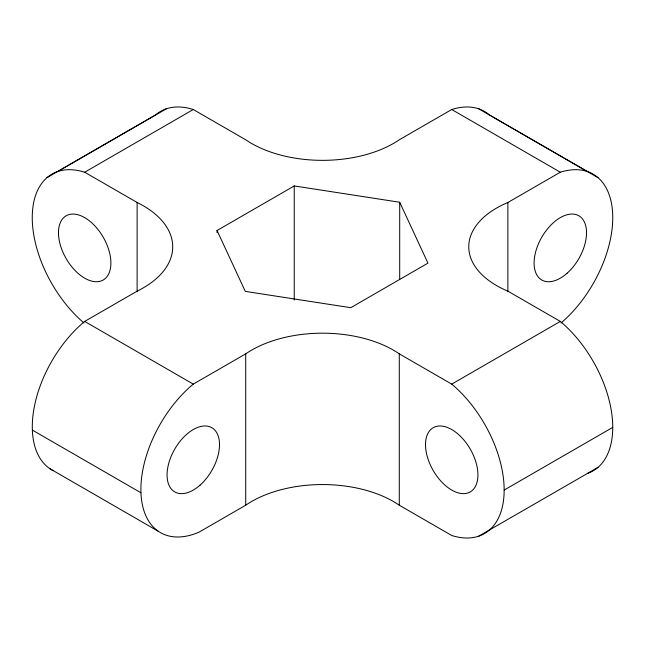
<?xml version="1.0" encoding="UTF-8"?>
<svg xmlns="http://www.w3.org/2000/svg" width="645" height="645" viewBox="0 0 645 645"><rect width="100%" height="100%" fill="white"/><g stroke="black" fill="none" stroke-linecap="round" stroke-linejoin="round"><path stroke-width="0.97" d="M46.972 177.657L155.566 114.963A95.009 54.857 60 0 1 193.274 109.513L245.713 139.788A100.588 58.074 0 0 0 399.287 139.788L451.726 109.513A95.009 54.857 -60 0 1 489.434 114.963L598.028 177.657M57.655 171.538L166.249 108.844M83.955 322.96A95.009 54.857 60 0 1 32.25 217.188A95.009 54.857 60 0 1 84.68 172.215L193.274 109.513M217.051 230.507L294.241 185.937L399.698 202.248L427.949 263.128L350.759 307.697L245.302 291.387L217.051 230.507L217.051 232.506M53.196 470.648A94.154 54.365 -60 0 1 34.717 404.834A94.154 54.365 -60 0 1 84.68 321.42L137.119 291.153A100.612 58.09 0 0 0 137.119 202.482L84.68 172.215M140.949 492.78A94.154 54.365 -60 0 1 193.274 384.122L245.713 353.847A100.281 57.897 0 0 1 399.287 353.847L451.726 384.122A95.009 54.857 60 0 1 504.156 490.071A95.009 54.857 60 0 1 451.726 535.487L399.287 505.212A100.281 57.897 0 0 0 245.713 505.212L198.974 532.198A94.154 54.365 -60 0 1 140.949 492.78L32.355 430.086M507.881 291.701L507.881 202.482L560.32 172.215A95.009 54.857 -60 0 1 612.75 217.188A95.009 54.857 -60 0 1 561.045 322.96M451.726 384.122L560.32 321.42A95.009 54.857 60 0 1 611.057 409.099A95.009 54.857 60 0 1 587.345 473.462M504.156 490.071L612.75 427.377M478.751 536.156L598.028 467.343M478.751 108.844L587.345 171.538M451.726 109.513L560.32 172.215M560.32 321.42L507.881 291.153A94.928 54.809 0 0 1 507.881 202.482M84.68 321.42L193.274 384.122M49.842 468.665L158.436 531.367M399.698 202.248L399.698 279.309M399.287 353.847L399.287 505.212M294.241 185.937L294.241 300.022M245.713 353.847L245.713 505.212M137.119 202.482L137.119 291.701M200.063 485.129A37.079 21.406 -60 0 0 211.818 427.691A37.079 21.406 -60 0 0 167.958 466.585A37.079 21.406 -60 0 0 200.063 485.129M425.507 444.663A37.079 21.406 60 0 0 464.827 493.586A37.079 21.406 60 0 0 464.827 441.156A37.079 21.406 60 0 0 425.507 444.663M567.1 273.222A37.079 21.406 -60 0 0 578.855 215.785A37.079 21.406 -60 0 0 534.995 254.678A37.079 21.406 -60 0 0 567.1 273.222M58.469 232.756A37.079 21.406 60 0 0 97.79 281.68A37.079 21.406 60 0 0 97.79 229.249A37.079 21.406 60 0 0 58.469 232.756"/></g></svg>
